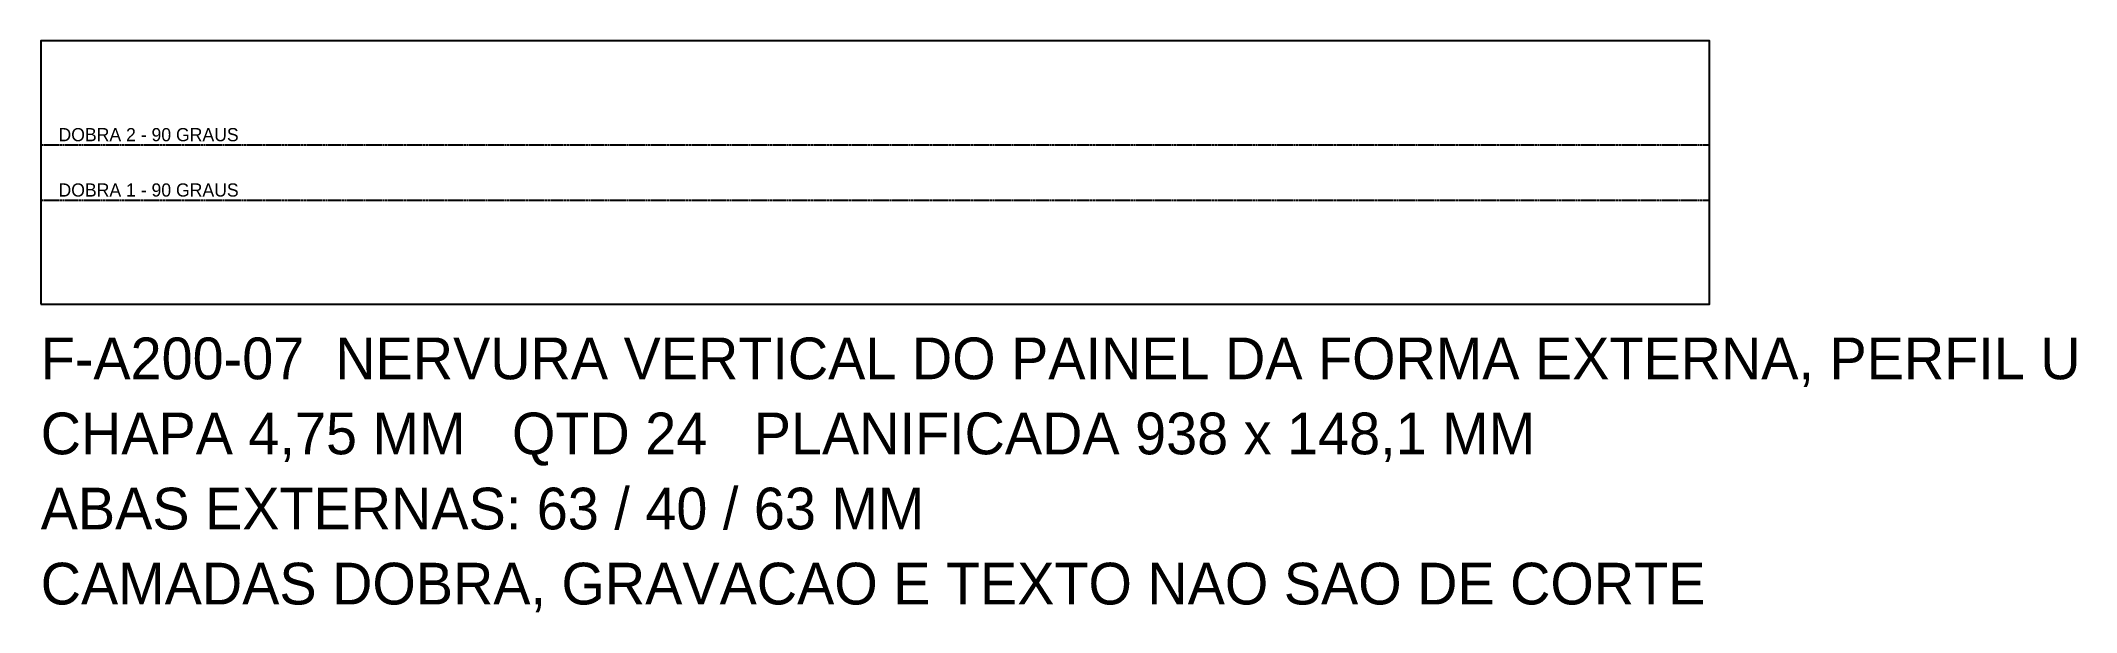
# Model space of a CAD drawing. Header units: millimetres. Extents: x 0 to 1144, y -173 to 148.
import ezdxf

# ---------------------------------------------------------------- set-up
doc = ezdxf.new("R2010")
doc.units = ezdxf.units.MM
doc.linetypes.add('DASHED', pattern=[1.524, 1.27, -0.254])
for name, color, linetype in [('CORTE', 7, 'CONTINUOUS'), ('DOBRA', 2, 'DASHED'), ('TEXTO', 3, 'CONTINUOUS')]:
    doc.layers.add(name, color=color, linetype=linetype)

msp = doc.modelspace()

# ---------------------------------------------------------------- linework, layer by layer
at = {"layer": 'CORTE'}
msp.add_lwpolyline([(0, 0), (938, 0), (938, 148.1), (0, 148.1)], close=True, dxfattribs=at)
at = {"layer": 'DOBRA'}
for p, q in [((0, 89.6), (938, 89.6)), ((0, 58.5), (938, 58.5))]:
    msp.add_line(p, q, dxfattribs=at)

# ---------------------------------------------------------------- texts
at = {"layer": 'TEXTO'}
for s, height, p in [('DOBRA 2 - 90 GRAUS', 7.406, (10, 91.6)), ('DOBRA 1 - 90 GRAUS', 7.406, (10, 60.5)), ('F-A200-07  NERVURA VERTICAL DO PAINEL DA FORMA EXTERNA, PERFIL U', 23.45, (0, -42.2)), ('CHAPA 4,75 MM   QTD 24   PLANIFICADA 938 x 148,1 MM', 23.45, (0, -84.4)), ('ABAS EXTERNAS: 63 / 40 / 63 MM', 23.45, (0, -126.6)), ('CAMADAS DOBRA, GRAVACAO E TEXTO NAO SAO DE CORTE', 23.45, (0, -168.8))]:
    msp.add_text(s, height=height, dxfattribs=at).set_placement(p)

doc.saveas('drawing.dxf')
